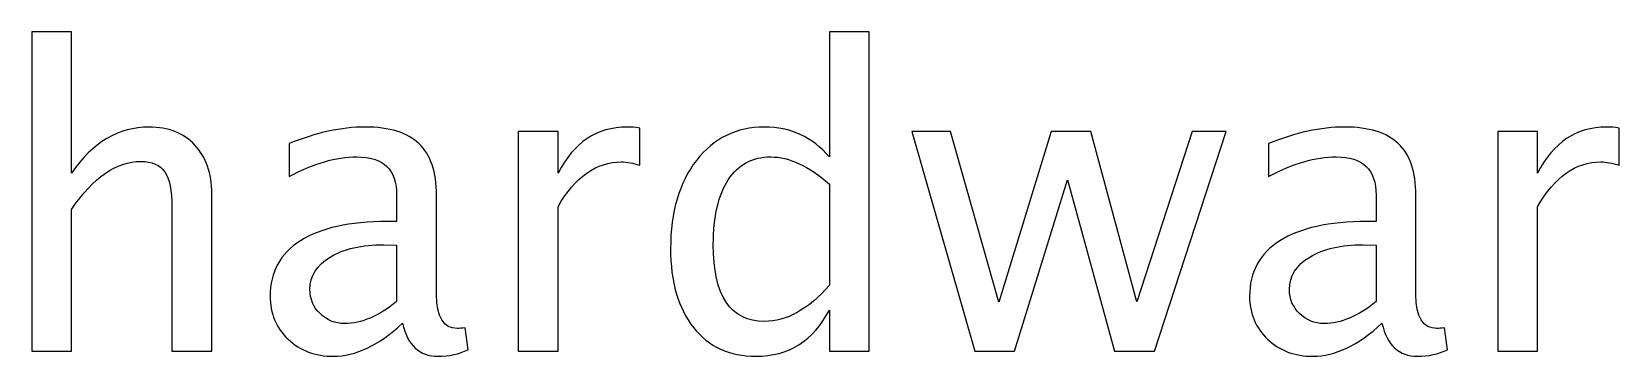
# Model space of a CAD drawing. Header units: centimetres. Extents: x -3.59 to 3.59, y -1.81 to 4.11.
# Drawn here: x -3.588 to -0.348, y 3.444 to 4.107 of the extents above; entities that cross this region are included whole.
import ezdxf

# ---------------------------------------------------------------- set-up
doc = ezdxf.new("R2010")
doc.units = ezdxf.units.CM
doc.header["$MEASUREMENT"] = 0
doc.layers.add('Layer 1', color=7, linetype='Continuous')

msp = doc.modelspace()

# ---------------------------------------------------------------- linework, layer by layer
at = {"layer": 'Layer 1'}
for points, knots in [([(-3.58834, 3.45409), (-3.58834, 3.45409), (-3.58834, 4.10687), (-3.58834, 4.10687), (-3.58834, 4.10687), (-3.58834, 4.10687), (-3.50706, 4.10687), (-3.50706, 4.10687), (-3.50706, 4.10687), (-3.50706, 4.10687), (-3.50706, 3.81802), (-3.50706, 3.81802), (-3.50706, 3.81802), (-3.46402, 3.88081), (-3.41124, 3.91214), (-3.34887, 3.91214), (-3.34887, 3.91214), (-3.30964, 3.91214), (-3.27846, 3.89986), (-3.25546, 3.87517), (-3.25546, 3.87517), (-3.23246, 3.85061), (-3.22088, 3.81745), (-3.22088, 3.77597), (-3.22088, 3.77597), (-3.22088, 3.77597), (-3.22088, 3.45409), (-3.22088, 3.45409), (-3.22088, 3.45409), (-3.22088, 3.45409), (-3.30217, 3.45409), (-3.30217, 3.45409), (-3.30217, 3.45409), (-3.30217, 3.45409), (-3.30217, 3.74944), (-3.30217, 3.74944), (-3.30217, 3.74944), (-3.30217, 3.78274), (-3.3071, 3.80645), (-3.31684, 3.82056), (-3.31684, 3.82056), (-3.32672, 3.83481), (-3.34295, 3.84186), (-3.36567, 3.84186), (-3.36567, 3.84186), (-3.41562, 3.84186), (-3.46275, 3.80927), (-3.50706, 3.74407), (-3.50706, 3.74407), (-3.50706, 3.74407), (-3.50706, 3.45409), (-3.50706, 3.45409), (-3.50706, 3.45409), (-3.50706, 3.45409), (-3.58834, 3.45409), (-3.58834, 3.45409)], [0, 0, 0, 0, 0.0666667, 0.0666667, 0.0666667, 0.0666667, 0.1333333, 0.1333333, 0.1333333, 0.1333333, 0.2, 0.2, 0.2, 0.2, 0.2666667, 0.2666667, 0.2666667, 0.2666667, 0.3333333, 0.3333333, 0.3333333, 0.3333333, 0.4, 0.4, 0.4, 0.4, 0.4666667, 0.4666667, 0.4666667, 0.4666667, 0.5333333, 0.5333333, 0.5333333, 0.5333333, 0.6, 0.6, 0.6, 0.6, 0.6666667, 0.6666667, 0.6666667, 0.6666667, 0.7333333, 0.7333333, 0.7333333, 0.7333333, 0.8, 0.8, 0.8, 0.8, 0.8666667, 0.8666667, 0.8666667, 0.8666667, 1, 1, 1, 1]), ([(-1.9602, 3.45409), (-1.9602, 3.45409), (-1.9602, 3.53833), (-1.9602, 3.53833), (-1.9602, 3.53833), (-1.99336, 3.4754), (-2.04331, 3.44393), (-2.11006, 3.44393), (-2.11006, 3.44393), (-2.16424, 3.44393), (-2.20686, 3.46354), (-2.2379, 3.50291), (-2.2379, 3.50291), (-2.26895, 3.54228), (-2.28447, 3.59605), (-2.28447, 3.66421), (-2.28447, 3.66421), (-2.28447, 3.73871), (-2.26683, 3.79868), (-2.23169, 3.84412), (-2.23169, 3.84412), (-2.19642, 3.88942), (-2.15013, 3.91214), (-2.0927, 3.91214), (-2.0927, 3.91214), (-2.0395, 3.91214), (-1.99519, 3.89182), (-1.9602, 3.85104), (-1.9602, 3.85104), (-1.9602, 3.85104), (-1.9602, 4.10687), (-1.9602, 4.10687), (-1.9602, 4.10687), (-1.9602, 4.10687), (-1.87891, 4.10687), (-1.87891, 4.10687), (-1.87891, 4.10687), (-1.87891, 4.10687), (-1.87891, 3.45409), (-1.87891, 3.45409), (-1.87891, 3.45409), (-1.87891, 3.45409), (-1.9602, 3.45409), (-1.9602, 3.45409)], [0, 0, 0, 0, 0.0833333, 0.0833333, 0.0833333, 0.0833333, 0.1666667, 0.1666667, 0.1666667, 0.1666667, 0.25, 0.25, 0.25, 0.25, 0.3333333, 0.3333333, 0.3333333, 0.3333333, 0.4166667, 0.4166667, 0.4166667, 0.4166667, 0.5, 0.5, 0.5, 0.5, 0.5833333, 0.5833333, 0.5833333, 0.5833333, 0.6666667, 0.6666667, 0.6666667, 0.6666667, 0.75, 0.75, 0.75, 0.75, 0.8333333, 0.8333333, 0.8333333, 0.8333333, 1, 1, 1, 1]), ([(-2.83156, 3.51124), (-2.88038, 3.46637), (-2.92737, 3.44393), (-2.97253, 3.44393), (-2.97253, 3.44393), (-3.00964, 3.44393), (-3.04054, 3.4555), (-3.06496, 3.47878), (-3.06496, 3.47878), (-3.08951, 3.50207), (-3.10179, 3.53142), (-3.10179, 3.56684), (-3.10179, 3.56684), (-3.10179, 3.6158), (-3.08118, 3.65348), (-3.03998, 3.67973), (-3.03998, 3.67973), (-2.99877, 3.70597), (-2.93965, 3.7191), (-2.8626, 3.7191), (-2.8626, 3.7191), (-2.8626, 3.7191), (-2.84355, 3.7191), (-2.84355, 3.7191), (-2.84355, 3.7191), (-2.84355, 3.7191), (-2.84355, 3.77314), (-2.84355, 3.77314), (-2.84355, 3.77314), (-2.84355, 3.82521), (-2.87065, 3.85118), (-2.92497, 3.85118), (-2.92497, 3.85118), (-2.96702, 3.85118), (-3.01303, 3.83791), (-3.06284, 3.81138), (-3.06284, 3.81138), (-3.06284, 3.81138), (-3.06284, 3.87827), (-3.06284, 3.87827), (-3.06284, 3.87827), (-3.00809, 3.90085), (-2.95644, 3.91214), (-2.90804, 3.91214), (-2.90804, 3.91214), (-2.85823, 3.91214), (-2.8214, 3.90085), (-2.79783, 3.87813), (-2.79783, 3.87813), (-2.77413, 3.85541), (-2.76227, 3.82042), (-2.76227, 3.77314), (-2.76227, 3.77314), (-2.76227, 3.77314), (-2.76227, 3.57037), (-2.76227, 3.57037), (-2.76227, 3.57037), (-2.76227, 3.52394), (-2.74802, 3.50066), (-2.71937, 3.50066), (-2.71937, 3.50066), (-2.71585, 3.50066), (-2.71062, 3.50122), (-2.70371, 3.50235), (-2.70371, 3.50235), (-2.70371, 3.50235), (-2.69792, 3.45719), (-2.69792, 3.45719), (-2.69792, 3.45719), (-2.71641, 3.4483), (-2.73673, 3.44393), (-2.75903, 3.44393), (-2.75903, 3.44393), (-2.79699, 3.44393), (-2.82112, 3.46637), (-2.83156, 3.51124)], [0, 0, 0, 0, 0.05, 0.05, 0.05, 0.05, 0.1, 0.1, 0.1, 0.1, 0.15, 0.15, 0.15, 0.15, 0.2, 0.2, 0.2, 0.2, 0.25, 0.25, 0.25, 0.25, 0.3, 0.3, 0.3, 0.3, 0.35, 0.35, 0.35, 0.35, 0.4, 0.4, 0.4, 0.4, 0.45, 0.45, 0.45, 0.45, 0.5, 0.5, 0.5, 0.5, 0.55, 0.55, 0.55, 0.55, 0.6, 0.6, 0.6, 0.6, 0.65, 0.65, 0.65, 0.65, 0.7, 0.7, 0.7, 0.7, 0.75, 0.75, 0.75, 0.75, 0.8, 0.8, 0.8, 0.8, 0.85, 0.85, 0.85, 0.85, 0.9, 0.9, 0.9, 0.9, 1, 1, 1, 1]), ([(-2.59534, 3.45409), (-2.59534, 3.45409), (-2.59534, 3.90283), (-2.59534, 3.90283), (-2.59534, 3.90283), (-2.59534, 3.90283), (-2.51406, 3.90283), (-2.51406, 3.90283), (-2.51406, 3.90283), (-2.51406, 3.90283), (-2.51406, 3.81802), (-2.51406, 3.81802), (-2.51406, 3.81802), (-2.48174, 3.88081), (-2.4349, 3.91214), (-2.37337, 3.91214), (-2.37337, 3.91214), (-2.36505, 3.91214), (-2.3563, 3.91143), (-2.34727, 3.91002), (-2.34727, 3.91002), (-2.34727, 3.91002), (-2.34727, 3.83396), (-2.34727, 3.83396), (-2.34727, 3.83396), (-2.36138, 3.83862), (-2.37379, 3.84102), (-2.38452, 3.84102), (-2.38452, 3.84102), (-2.43617, 3.84102), (-2.47935, 3.81054), (-2.51406, 3.74944), (-2.51406, 3.74944), (-2.51406, 3.74944), (-2.51406, 3.45409), (-2.51406, 3.45409), (-2.51406, 3.45409), (-2.51406, 3.45409), (-2.59534, 3.45409), (-2.59534, 3.45409)], [0, 0, 0, 0, 0.0909091, 0.0909091, 0.0909091, 0.0909091, 0.1818182, 0.1818182, 0.1818182, 0.1818182, 0.2727273, 0.2727273, 0.2727273, 0.2727273, 0.3636364, 0.3636364, 0.3636364, 0.3636364, 0.4545455, 0.4545455, 0.4545455, 0.4545455, 0.5454545, 0.5454545, 0.5454545, 0.5454545, 0.6363636, 0.6363636, 0.6363636, 0.6363636, 0.7272727, 0.7272727, 0.7272727, 0.7272727, 0.8181818, 0.8181818, 0.8181818, 0.8181818, 1, 1, 1, 1]), ([(-1.66358, 3.45409), (-1.66358, 3.45409), (-1.79227, 3.90283), (-1.79227, 3.90283), (-1.79227, 3.90283), (-1.79227, 3.90283), (-1.71297, 3.90283), (-1.71297, 3.90283), (-1.71297, 3.90283), (-1.71297, 3.90283), (-1.61433, 3.55442), (-1.61433, 3.55442), (-1.61433, 3.55442), (-1.61433, 3.55442), (-1.50793, 3.90283), (-1.50793, 3.90283), (-1.50793, 3.90283), (-1.50793, 3.90283), (-1.42665, 3.90283), (-1.42665, 3.90283), (-1.42665, 3.90283), (-1.42665, 3.90283), (-1.33309, 3.55498), (-1.33309, 3.55498), (-1.33309, 3.55498), (-1.33309, 3.55498), (-1.21992, 3.90283), (-1.21992, 3.90283), (-1.21992, 3.90283), (-1.21992, 3.90283), (-1.15049, 3.90283), (-1.15049, 3.90283), (-1.15049, 3.90283), (-1.15049, 3.90283), (-1.29697, 3.45409), (-1.29697, 3.45409), (-1.29697, 3.45409), (-1.29697, 3.45409), (-1.37825, 3.45409), (-1.37825, 3.45409), (-1.37825, 3.45409), (-1.37825, 3.45409), (-1.47449, 3.80405), (-1.47449, 3.80405), (-1.47449, 3.80405), (-1.47449, 3.80405), (-1.5823, 3.45409), (-1.5823, 3.45409), (-1.5823, 3.45409), (-1.5823, 3.45409), (-1.66358, 3.45409), (-1.66358, 3.45409)], [0, 0, 0, 0, 0.0714286, 0.0714286, 0.0714286, 0.0714286, 0.1428571, 0.1428571, 0.1428571, 0.1428571, 0.2142857, 0.2142857, 0.2142857, 0.2142857, 0.2857143, 0.2857143, 0.2857143, 0.2857143, 0.3571429, 0.3571429, 0.3571429, 0.3571429, 0.4285714, 0.4285714, 0.4285714, 0.4285714, 0.5, 0.5, 0.5, 0.5, 0.5714286, 0.5714286, 0.5714286, 0.5714286, 0.6428571, 0.6428571, 0.6428571, 0.6428571, 0.7142857, 0.7142857, 0.7142857, 0.7142857, 0.7857143, 0.7857143, 0.7857143, 0.7857143, 0.8571429, 0.8571429, 0.8571429, 0.8571429, 1, 1, 1, 1]), ([(-0.83243, 3.51124), (-0.88125, 3.46637), (-0.92824, 3.44393), (-0.9734, 3.44393), (-0.9734, 3.44393), (-1.01051, 3.44393), (-1.04141, 3.4555), (-1.06583, 3.47878), (-1.06583, 3.47878), (-1.09038, 3.50207), (-1.10266, 3.53142), (-1.10266, 3.56684), (-1.10266, 3.56684), (-1.10266, 3.6158), (-1.08205, 3.65348), (-1.04085, 3.67973), (-1.04085, 3.67973), (-0.99964, 3.70597), (-0.94052, 3.7191), (-0.86347, 3.7191), (-0.86347, 3.7191), (-0.86347, 3.7191), (-0.84442, 3.7191), (-0.84442, 3.7191), (-0.84442, 3.7191), (-0.84442, 3.7191), (-0.84442, 3.77314), (-0.84442, 3.77314), (-0.84442, 3.77314), (-0.84442, 3.82521), (-0.87152, 3.85118), (-0.92584, 3.85118), (-0.92584, 3.85118), (-0.96789, 3.85118), (-1.0139, 3.83791), (-1.06371, 3.81138), (-1.06371, 3.81138), (-1.06371, 3.81138), (-1.06371, 3.87827), (-1.06371, 3.87827), (-1.06371, 3.87827), (-1.00896, 3.90085), (-0.95731, 3.91214), (-0.90891, 3.91214), (-0.90891, 3.91214), (-0.8591, 3.91214), (-0.82227, 3.90085), (-0.7987, 3.87813), (-0.7987, 3.87813), (-0.775, 3.85541), (-0.76314, 3.82042), (-0.76314, 3.77314), (-0.76314, 3.77314), (-0.76314, 3.77314), (-0.76314, 3.57037), (-0.76314, 3.57037), (-0.76314, 3.57037), (-0.76314, 3.52394), (-0.74889, 3.50066), (-0.72024, 3.50066), (-0.72024, 3.50066), (-0.71672, 3.50066), (-0.71149, 3.50122), (-0.70458, 3.50235), (-0.70458, 3.50235), (-0.70458, 3.50235), (-0.69879, 3.45719), (-0.69879, 3.45719), (-0.69879, 3.45719), (-0.71728, 3.4483), (-0.7376, 3.44393), (-0.7599, 3.44393), (-0.7599, 3.44393), (-0.79786, 3.44393), (-0.82199, 3.46637), (-0.83243, 3.51124)], [0, 0, 0, 0, 0.05, 0.05, 0.05, 0.05, 0.1, 0.1, 0.1, 0.1, 0.15, 0.15, 0.15, 0.15, 0.2, 0.2, 0.2, 0.2, 0.25, 0.25, 0.25, 0.25, 0.3, 0.3, 0.3, 0.3, 0.35, 0.35, 0.35, 0.35, 0.4, 0.4, 0.4, 0.4, 0.45, 0.45, 0.45, 0.45, 0.5, 0.5, 0.5, 0.5, 0.55, 0.55, 0.55, 0.55, 0.6, 0.6, 0.6, 0.6, 0.65, 0.65, 0.65, 0.65, 0.7, 0.7, 0.7, 0.7, 0.75, 0.75, 0.75, 0.75, 0.8, 0.8, 0.8, 0.8, 0.85, 0.85, 0.85, 0.85, 0.9, 0.9, 0.9, 0.9, 1, 1, 1, 1]), ([(-0.59621, 3.45409), (-0.59621, 3.45409), (-0.59621, 3.90283), (-0.59621, 3.90283), (-0.59621, 3.90283), (-0.59621, 3.90283), (-0.51493, 3.90283), (-0.51493, 3.90283), (-0.51493, 3.90283), (-0.51493, 3.90283), (-0.51493, 3.81802), (-0.51493, 3.81802), (-0.51493, 3.81802), (-0.48261, 3.88081), (-0.43577, 3.91214), (-0.37424, 3.91214), (-0.37424, 3.91214), (-0.36592, 3.91214), (-0.35717, 3.91143), (-0.34814, 3.91002), (-0.34814, 3.91002), (-0.34814, 3.91002), (-0.34814, 3.83396), (-0.34814, 3.83396), (-0.34814, 3.83396), (-0.36225, 3.83862), (-0.37466, 3.84102), (-0.38539, 3.84102), (-0.38539, 3.84102), (-0.43704, 3.84102), (-0.48022, 3.81054), (-0.51493, 3.74944), (-0.51493, 3.74944), (-0.51493, 3.74944), (-0.51493, 3.45409), (-0.51493, 3.45409), (-0.51493, 3.45409), (-0.51493, 3.45409), (-0.59621, 3.45409), (-0.59621, 3.45409)], [0, 0, 0, 0, 0.0909091, 0.0909091, 0.0909091, 0.0909091, 0.1818182, 0.1818182, 0.1818182, 0.1818182, 0.2727273, 0.2727273, 0.2727273, 0.2727273, 0.3636364, 0.3636364, 0.3636364, 0.3636364, 0.4545455, 0.4545455, 0.4545455, 0.4545455, 0.5454545, 0.5454545, 0.5454545, 0.5454545, 0.6363636, 0.6363636, 0.6363636, 0.6363636, 0.7272727, 0.7272727, 0.7272727, 0.7272727, 0.8181818, 0.8181818, 0.8181818, 0.8181818, 1, 1, 1, 1]), ([(-1.9602, 3.79544), (-2.00239, 3.83255), (-2.04232, 3.85118), (-2.08014, 3.85118), (-2.08014, 3.85118), (-2.11739, 3.85118), (-2.14618, 3.83566), (-2.16664, 3.80447), (-2.16664, 3.80447), (-2.1871, 3.77343), (-2.19726, 3.7294), (-2.19726, 3.67239), (-2.19726, 3.67239), (-2.19726, 3.56754), (-2.16255, 3.51505), (-2.09298, 3.51505), (-2.09298, 3.51505), (-2.04783, 3.51505), (-2.00352, 3.53974), (-1.9602, 3.58899), (-1.9602, 3.58899), (-1.9602, 3.58899), (-1.9602, 3.79544), (-1.9602, 3.79544)], [0, 0, 0, 0, 0.1428571, 0.1428571, 0.1428571, 0.1428571, 0.2857143, 0.2857143, 0.2857143, 0.2857143, 0.4285714, 0.4285714, 0.4285714, 0.4285714, 0.5714286, 0.5714286, 0.5714286, 0.5714286, 0.7142857, 0.7142857, 0.7142857, 0.7142857, 1, 1, 1, 1]), ([(-2.84355, 3.55555), (-2.84355, 3.55555), (-2.84355, 3.67084), (-2.84355, 3.67084), (-2.84355, 3.67084), (-2.84355, 3.67084), (-2.86966, 3.67168), (-2.86966, 3.67168), (-2.86966, 3.67168), (-2.91481, 3.67168), (-2.95122, 3.66336), (-2.97902, 3.64671), (-2.97902, 3.64671), (-3.00668, 3.62992), (-3.02051, 3.60776), (-3.02051, 3.5801), (-3.02051, 3.5801), (-3.02051, 3.56077), (-3.01359, 3.5444), (-2.9999, 3.531), (-2.9999, 3.531), (-2.98607, 3.51759), (-2.96928, 3.51082), (-2.94939, 3.51082), (-2.94939, 3.51082), (-2.91552, 3.51082), (-2.88024, 3.52577), (-2.84355, 3.55555)], [0, 0, 0, 0, 0.125, 0.125, 0.125, 0.125, 0.25, 0.25, 0.25, 0.25, 0.375, 0.375, 0.375, 0.375, 0.5, 0.5, 0.5, 0.5, 0.625, 0.625, 0.625, 0.625, 0.75, 0.75, 0.75, 0.75, 1, 1, 1, 1]), ([(-0.84442, 3.55555), (-0.84442, 3.55555), (-0.84442, 3.67084), (-0.84442, 3.67084), (-0.84442, 3.67084), (-0.84442, 3.67084), (-0.87053, 3.67168), (-0.87053, 3.67168), (-0.87053, 3.67168), (-0.91568, 3.67168), (-0.95209, 3.66336), (-0.97989, 3.64671), (-0.97989, 3.64671), (-1.00755, 3.62992), (-1.02138, 3.60776), (-1.02138, 3.5801), (-1.02138, 3.5801), (-1.02138, 3.56077), (-1.01446, 3.5444), (-1.00077, 3.531), (-1.00077, 3.531), (-0.98694, 3.51759), (-0.97015, 3.51082), (-0.95026, 3.51082), (-0.95026, 3.51082), (-0.91639, 3.51082), (-0.88111, 3.52577), (-0.84442, 3.55555)], [0, 0, 0, 0, 0.125, 0.125, 0.125, 0.125, 0.25, 0.25, 0.25, 0.25, 0.375, 0.375, 0.375, 0.375, 0.5, 0.5, 0.5, 0.5, 0.625, 0.625, 0.625, 0.625, 0.75, 0.75, 0.75, 0.75, 1, 1, 1, 1])]:
    msp.add_open_spline(points, degree=3, knots=knots, dxfattribs=at)

doc.saveas('drawing.dxf')
